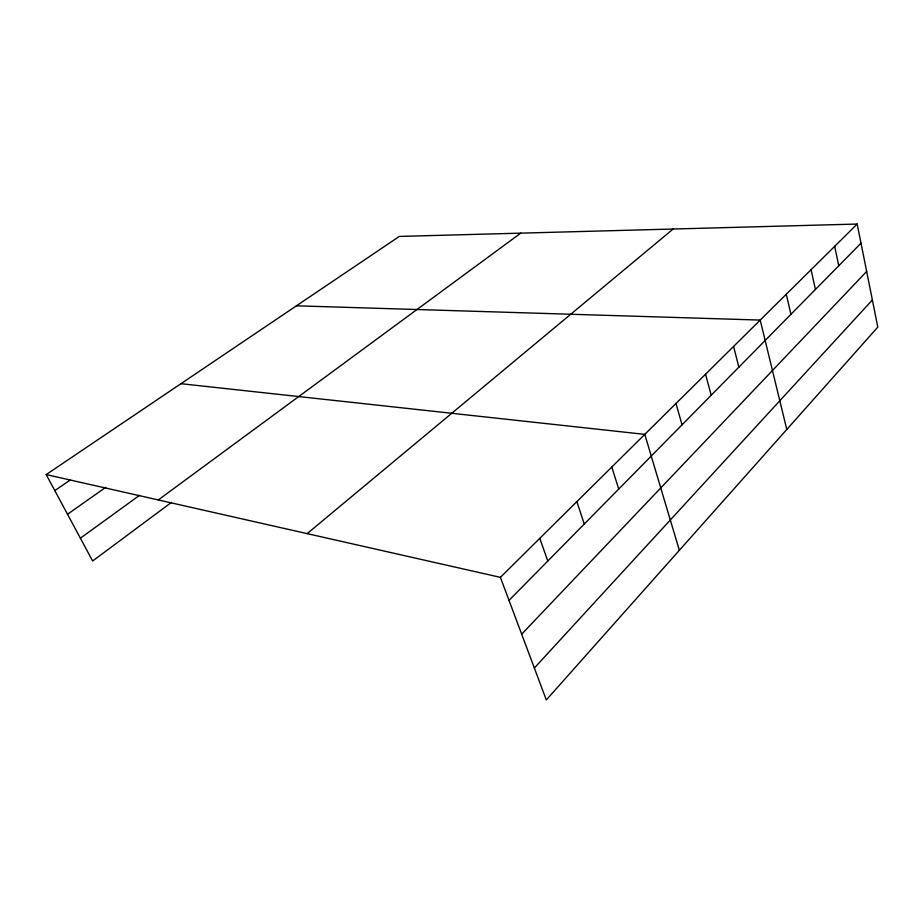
<?xml version="1.0" encoding="UTF-8"?>
<svg xmlns="http://www.w3.org/2000/svg" width="924" height="924" viewBox="0 0 924 924"><rect width="100%" height="100%" fill="white"/><g stroke="black" fill="none" stroke-linecap="round" stroke-linejoin="round"><path stroke-width="1.39" d="M534.349 668.017L872.371 299.977M521.679 634.176L866.666 271.46M509.02 600.392L861.018 243.197M500.392 577.35L857.183 224.047L877.8 327.108L546.303 699.953L500.392 577.35L46.2 474.578L92.631 561.007L171.298 502.506M307.172 533.622L673.134 229.025M158.293 499.942L520.743 233.137M80.376 538.207L139.512 495.345M67.521 514.275L105.763 487.283M54.805 490.598L70.132 480.076M46.2 474.578L399.318 236.428L857.183 224.047M296.431 305.809L760.209 320.074L786.786 429.475M180.954 383.691L644.779 434.372L679.348 550.311M539.789 538.346L547.793 561.041M576.853 501.64L584.291 524M611.792 467.036L618.722 489.062M675.987 403.476L682.028 424.832M705.543 374.208L711.191 395.241M733.575 346.442L738.865 367.151M786.278 294.248L790.921 314.322M811.076 269.692L815.418 289.455M834.684 246.327L838.761 265.777"/></g></svg>
